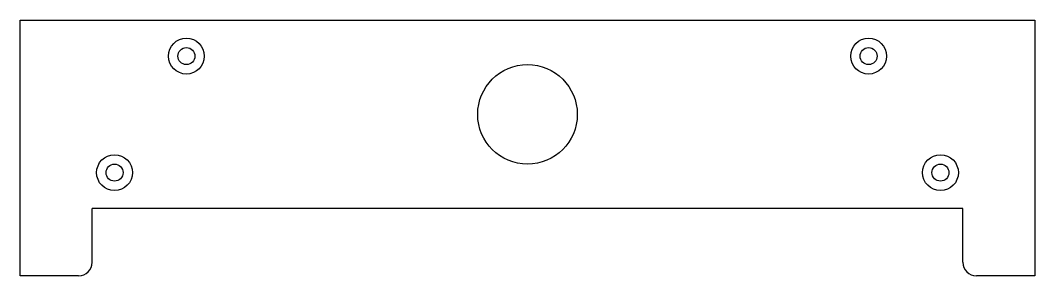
# Model space of a CAD drawing. Header units: millimetres. Extents: x 0 to 226, y -57 to 0.
import ezdxf

# ---------------------------------------------------------------- set-up
doc = ezdxf.new("R2010")
doc.units = ezdxf.units.MM

msp = doc.modelspace()

# ---------------------------------------------------------------- linework, layer by layer
at = {"color": 7, "linetype": 'Continuous', "lineweight": 25}
for p, q in [((0, -57), (0, 0)), ((0, 0), (226, 0)), ((226, 0), (226, -57)), ((16, -54), (16, -42)), ((210, -42), (16, -42)), ((210, -54), (210, -42)), ((13, -57), (0, -57)), ((226, -57), (213, -57))]:
    msp.add_line(p, q, dxfattribs=at)
for centre, radius in [((37, -8), 4), ((189, -8), 4), ((37, -8), 1.9), ((189, -8), 1.9), ((113, -21), 11.1), ((21, -34), 4), ((205, -34), 4), ((21, -34), 1.9), ((205, -34), 1.9)]:
    msp.add_circle(centre, radius, dxfattribs=at)
for centre, start, end in [((13, -54), 270, 0), ((213, -54), 180, 270)]:
    msp.add_arc(centre, 3, start, end, dxfattribs=at)

doc.saveas('drawing.dxf')
